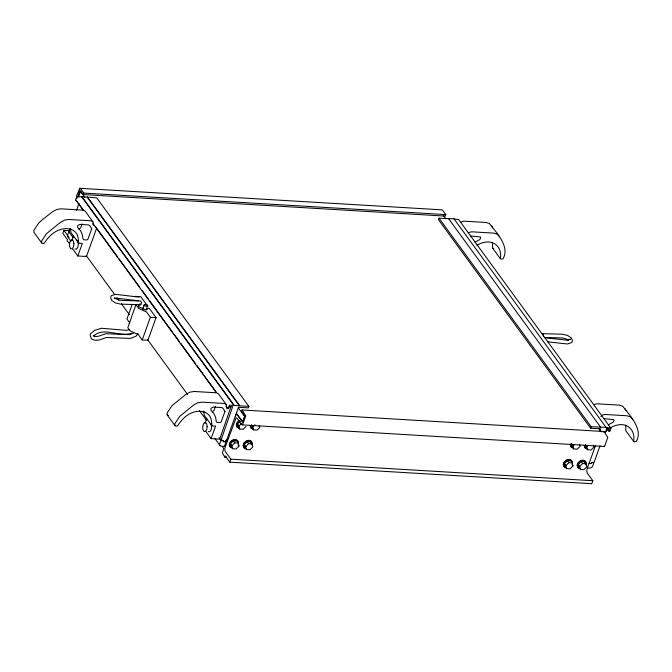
<?xml version="1.0" encoding="UTF-8"?>
<svg xmlns="http://www.w3.org/2000/svg" width="672" height="672" viewBox="0 0 672 672"><rect width="100%" height="100%" fill="white"/><g stroke="black" fill="none" stroke-linecap="round" stroke-linejoin="round"><path stroke-width="1.01" d="M492.442 242.432L492.559 248.018L500.338 258.678L501.505 259.182L502.984 258.804C510.266 246.624 496.356 232.73 489.46 223.524L485.864 222.457L463.705 221.138L461.101 221.861M625.716 425.09L625.825 430.676L633.604 441.336L634.771 441.84L636.25 441.47C643.532 429.29 629.622 415.397 622.726 406.182L619.13 405.115L596.971 403.796L594.376 404.519M599.802 430.76L600.499 428.828L590.646 428.24L438.497 219.702L439.034 218.215L454.003 218.854L458.732 219.685L610.882 428.224L610.168 430.92L609.126 431.399L606.656 428.005M142.582 309.775L144.346 304.844L145.631 304.307L147.756 305.231L147.781 306.331L145.673 306.096L144.346 304.844M69.157 230.698L63.932 230.387L62.849 233.386L67.46 239.702L67.032 240.895L69.745 243.768M78.582 196.862L80.514 191.486L84.832 197.408M69.88 228.782L68.821 231.706L73.156 237.644M76.549 210.244L79.01 203.414M79.724 188.294L441.731 209.832L442.504 210.042L445.83 214.612L445.301 216.107L83.294 194.561L83.832 193.074L80.506 188.504L79.724 188.294L76.658 195.72L76.852 198.652M71.778 240.5L73.517 235.679M82.16 223.894L80.8 227.674L78.91 229.303M96.692 228.018L86.436 256.494L77.818 255.982L82.328 243.449L78.716 243.23L70.946 232.579L70.484 228.446M132.266 304.231L126.941 319.024L129.73 322.854M146.101 309.842L147.16 306.877M142.212 339.956L150.377 317.276L146.462 311.917L138.642 308.356L135.92 304.618L127.789 327.81L130.477 331.036L138.298 334.589L142.212 339.956L147.907 340.292L156.072 317.612L149.352 308.406L148.109 308.33L146.899 309.616L145.454 309.868L138.583 306.566L138.533 305.71L140.12 304.097M205.044 423.158L206.783 418.345M215.426 406.552L214.066 410.34L212.176 411.961M230.857 407.047L219.702 439.152L211.084 438.64L215.594 426.107L211.982 425.888L204.212 415.237L203.75 411.104M226.682 440.11L225.196 441.605L223.524 441.605L223.112 440.37L220.97 440.244L232.63 406.728L229.874 406.568L228.035 408.719L226.178 406.182M224.314 446.67L238.493 407.282L248.346 407.87L248.884 406.384L96.734 197.845L81.95 196.711L76.826 196.963L75.608 199.626L83.311 210.361M226.825 457.162L224.725 457.044L225.162 455.851L229.765 462.168L591.772 483.706L592.847 480.715L587.269 473.063L586.782 471.265L587.017 469.148L595.35 446.006M592.847 480.715L230.849 459.169L225.263 451.517L224.776 449.728L225.011 447.611L236.132 417.816L236.905 418.034L241.769 424.687L242.542 424.906L604.54 446.443L607.782 437.438L604.086 431.525L242.088 409.979L241.55 411.474L244.86 416.296L242.743 422.184L237.073 414.691L236.3 414.481L235.376 415.943M229.765 462.168L230.849 459.169M251.866 445.015L252.328 443.738L251.521 441.588L249.312 440.656L246.532 441.294L244.247 443.26L243.331 445.805L244.129 447.955L246.347 448.888M571.166 443.47L570.562 445.166L571.36 447.317L573.577 448.249M590.646 428.24L591.184 426.745L439.034 218.215M585.858 464.89L586.32 463.613L585.514 461.462L583.304 460.53L580.524 461.168L578.239 463.134L577.324 465.679L578.122 467.83L580.339 468.762M603.817 432.264L604.086 431.525M600.02 445.855L594.056 462.445L591.906 462.319L590.654 463.453L589.042 463.252M142.573 309.288L144.371 304.416M138.97 297.125L115.567 294.328L111.166 295.714L110.645 297.746L111.703 300.426L115.475 302.921L120.422 304.114L140.75 304.777L141.54 302.921L140.876 301.006L120.868 300.35L117.02 299.426L114.374 297.671M138.113 333.312L136.206 336.059L130.57 338.428L106.546 337.47L99.212 339.956L95.348 340.351L91.426 338.948L90.325 335.882L90.199 334.034L94.87 330.221L101.564 328.28L126.647 330.338L129.646 329.708M226.649 440.185L224.792 441.731L223.432 441.739L222.701 440.538L221.029 440.639L219.744 443.654A2.831 2.117 -36.1 0 0 221.348 446.191L224.473 446.376M242.542 424.906L245.784 415.892L242.088 409.979M600.911 416.556L602.146 415.178L604.741 414.448L626.9 415.766L630.504 416.842L632.822 419.387M246.053 426.418L243.23 429.265L239.711 429.055L238.266 427.064L237.577 424.007L240.4 421.159M239.711 429.055L239.014 425.998L241.836 423.15M230.488 443.696L233.31 440.849L236.83 441.059L238.266 443.05L238.963 446.107L236.141 448.955L232.621 448.745L231.176 446.762L230.488 443.696L231.924 445.687L232.621 448.745M231.924 445.687L234.746 442.84L238.266 443.05M258.947 425.914L259.904 427.241L257.082 430.088L253.562 429.878L252.865 426.821L254.982 424.687M244.339 444.528L247.162 441.672L250.681 441.882L252.118 443.873L252.815 446.93L249.992 449.778L246.473 449.568L245.028 447.586L244.339 444.528L245.776 446.51L246.473 449.568M245.776 446.51L248.598 443.663L252.118 443.873M579.583 444.251L580.045 446.292L577.223 449.14L573.703 448.93L573.006 445.872L574.417 444.444M564.48 463.571L567.302 460.723L570.822 460.933L572.258 462.924L572.956 465.982L570.133 468.829L566.614 468.619L565.177 466.637L564.48 463.571L565.916 465.562L566.614 468.619M565.916 465.562L568.739 462.714L572.258 462.924M593.435 445.074L593.897 447.115L591.074 449.963L587.555 449.753L586.858 446.695L588.269 445.267M604.943 432.197L605.867 431.609L606.514 428.98L609.269 429.139L609.126 431.399M578.332 464.402L581.154 461.546L584.674 461.756L586.11 463.747L586.807 466.805L583.985 469.652L580.465 469.442L579.029 467.46L578.332 464.402L579.768 466.385L580.465 469.442M579.768 466.385L582.59 463.537L586.11 463.747M228.035 408.719L227.749 408.164L229.631 405.182L248.884 406.384M239.492 420.395L237.208 422.36L236.292 424.906L237.09 427.056L239.308 427.997M239.77 420.773L237.485 422.747L236.569 425.292L237.367 427.442L239.585 428.375M93.484 336.084C103.908 326.374 119.339 337.579 131.468 333.169M475.02 242.189L479.766 239.576L480.74 237.955L480.421 236.964L470.786 236.015M608.286 424.847L613.032 422.234L614.006 420.613L613.687 419.622L604.052 418.681M133.736 333.001L129.746 334.681L105.832 333.724L98.381 336.26L95.802 336.521L93.223 335.597M568.436 339.982L570.528 339.108L567.134 340.175L545 337.747M69.376 231.932L68.544 232.495L67.595 235.116A2.831 2.117 -36.1 0 0 68.082 237.258L71.022 241.29M114.442 298.628L116.071 298.116L138.18 300.762M468.88 232.52L471.475 231.79L493.634 233.108L497.238 234.184L499.556 236.729M544.261 337.462L562.254 337.94L565.942 338.822L568.428 340.469M83.832 193.074L445.83 214.612M75.886 200.189L83.689 210.378M135.106 296.344L140.801 296.688L146.908 305.054M150.377 317.276L156.072 317.612M591.184 426.745L606.152 427.384L610.882 428.224M587.412 467.972L589.504 468.098A2.831 2.117 -36.1 0 0 592.822 465.856L593.72 462.815L592.183 462.529L590.638 463.596L589.344 463.428M75.02 248.934L76.566 249.068L77.885 247.153L78.364 244.087L77.767 241.29L76.39 240.089M208.286 431.592L209.832 431.735L211.151 429.82L211.63 426.745L211.033 423.948M547.504 341.813L567.277 343.988L571.595 342.628L572.485 340.738L571.393 337.982L567.521 335.42L562.472 334.211L542.06 333.665L543.27 334.076L543.388 336.386M603.767 446.233L604.54 446.443M586.412 448.384L584.934 447.754L584.136 445.603M587.429 449.072L585.211 448.14L584.413 445.99M572.561 447.552L571.082 446.93L570.284 444.78M580.062 468.384L577.844 467.452L577.046 465.301L577.962 462.756L580.247 460.79L583.027 460.152L585.236 461.084L586.043 463.235M566.21 467.561L563.993 466.628L563.195 464.478L564.11 461.933L566.395 459.967L569.176 459.329L571.385 460.261L572.191 462.412M566.488 467.939L564.27 467.006L563.472 464.856L564.388 462.311L566.672 460.345L569.453 459.707L571.662 460.639L572.468 462.79M253.159 428.82L250.942 427.879L250.144 425.729M252.697 428.887L251.219 428.266L250.421 426.115M245.33 448.199L243.852 447.577L243.054 445.427L243.97 442.882L246.254 440.916L249.035 440.278L251.244 441.21L252.05 443.36M232.218 447.686L230 446.754L229.202 444.604L230.118 442.058L232.403 440.084L235.183 439.454L237.392 440.387L238.199 442.537M232.495 448.064L230.278 447.132L229.48 444.982L230.395 442.436L232.68 440.471L235.46 439.832L237.67 440.765L238.476 442.915M492.559 248.018L493.735 248.522M92.904 223.868L94.097 225.506L93.374 225.464L92.929 221.794L85.151 211.142L83.177 210.143L61.018 208.824L56.818 209.429L52.794 211.596L42.286 219.727L38.699 223.028L33.793 230.488L33.944 232.352L41.723 243.004L42.874 243.533L44.352 243.188C49.854 234.024 60.152 225.926 71.459 229.505A18.094 13.516 -36.1 0 1 78.145 238.064L78.716 243.23M226.17 406.526L227.363 408.164L226.64 408.122L226.195 404.452L218.417 393.8L216.443 392.801L194.284 391.482L190.084 392.087L186.06 394.262L171.965 405.686L167.059 413.146L167.21 415.01L168.37 415.54M167.21 415.01L174.989 425.67L176.14 426.199L177.618 425.846C183.12 416.682 193.418 408.584 204.725 412.163A18.094 13.516 -36.1 0 1 211.411 420.731L211.982 425.888M92.929 221.794L90.955 220.794L68.796 219.475L64.588 220.088L60.564 222.256L46.469 233.68L41.563 241.139L41.723 243.004M226.195 404.452L224.221 403.46L202.062 402.142L197.854 402.746L193.83 404.914L179.735 416.338L174.829 423.797L174.989 425.67M139.6 304.021L140.75 304.777M454.003 218.854L606.22 427.594M448.459 218.518L600.676 427.266M443.453 215.51L445.922 218.896M598.903 428.576L601.373 431.962M87.494 197.039L239.635 405.577M87.276 197.232L239.425 405.762M83.294 194.561L79.842 190.117L77.851 196.451M238.426 407.938L244.6 416.388L242.668 421.764L236.494 413.305M81.95 196.711L234.1 405.25M81.74 196.896L233.881 405.434M95.441 226.489L117.709 257.006M118.944 258.703L125.126 267.179M126.361 268.876L139.356 286.675M142.447 290.909L148.63 299.393M149.864 301.09L172.133 331.607M173.368 333.295L179.55 341.779M180.793 343.468L195.636 363.812M196.871 365.509L203.053 373.985M204.288 375.682L216.04 391.793M93.206 223.919L216.283 392.616M86.142 255.444L114.593 294.437M117.062 297.83L118.919 300.367M121.397 303.761L129.436 314.782M147.37 339.368L187.572 394.464M199.324 410.575L206.749 420.748M219.114 437.699L220.97 440.244M222.558 446.939L223.675 448.459L222.424 453.029L224.725 457.044M63.932 230.387L68.956 237.275M214.939 438.547L220.231 445.796M72.442 248.598L77.818 255.982M205.708 431.264L211.084 438.64M585.9 445.368L586.858 446.695M587.555 449.753L586.118 447.762L585.421 444.704M573.006 445.872L571.57 443.881L572.267 446.939L573.703 448.93M581.154 461.546L582.59 463.537M571.998 464.654L572.956 465.982M567.302 460.723L568.739 462.714M252.865 426.821L251.429 424.83L252.126 427.888L253.562 429.878M237.577 424.007L239.014 425.998M247.162 441.672L248.598 443.663M237.997 444.78L238.963 446.107M233.31 440.849L234.746 442.84M625.052 408.736L625.918 410.533M491.786 226.069L492.652 227.875M94.122 335.328L94.592 336.655M633.604 441.336C635.603 430.861 628.093 422.562 617.274 425.065A18.094 13.516 -36.1 0 0 610.176 427.98M500.338 258.678C502.337 248.203 494.827 239.904 484.008 242.407A18.094 13.516 -36.1 0 0 476.91 245.314M584.674 461.756L585.136 463.798M250.681 441.882L251.143 443.923M604.842 432.491A18.094 13.516 -36.1 0 1 608.765 428.929M91.694 228.833L87.847 239.366L86.688 239.954L83.765 239.786L82.95 238.77L82.37 234.788L80.674 230.857L77.524 227.287L77.734 225.624L79.985 224.414L88.628 224.927L89.821 225.649L91.694 228.833M224.96 411.491L221.113 422.024L219.954 422.621L217.031 422.444L216.216 421.428L215.636 417.446L213.94 413.515L210.79 409.945L211 408.282L213.259 407.072L221.894 407.585L223.087 408.316L224.96 411.491M73.928 243.818L73.45 246.893L72.131 248.808L70.585 248.665L69.535 246.54L69.476 243.424L70.434 240.769L71.954 239.82L73.34 241.03L73.928 243.818M207.194 426.476L206.724 429.551L205.397 431.466L203.851 431.332L202.801 429.198L202.742 426.082L203.7 423.427L205.22 422.486L206.606 423.688L207.194 426.476"/></g></svg>
